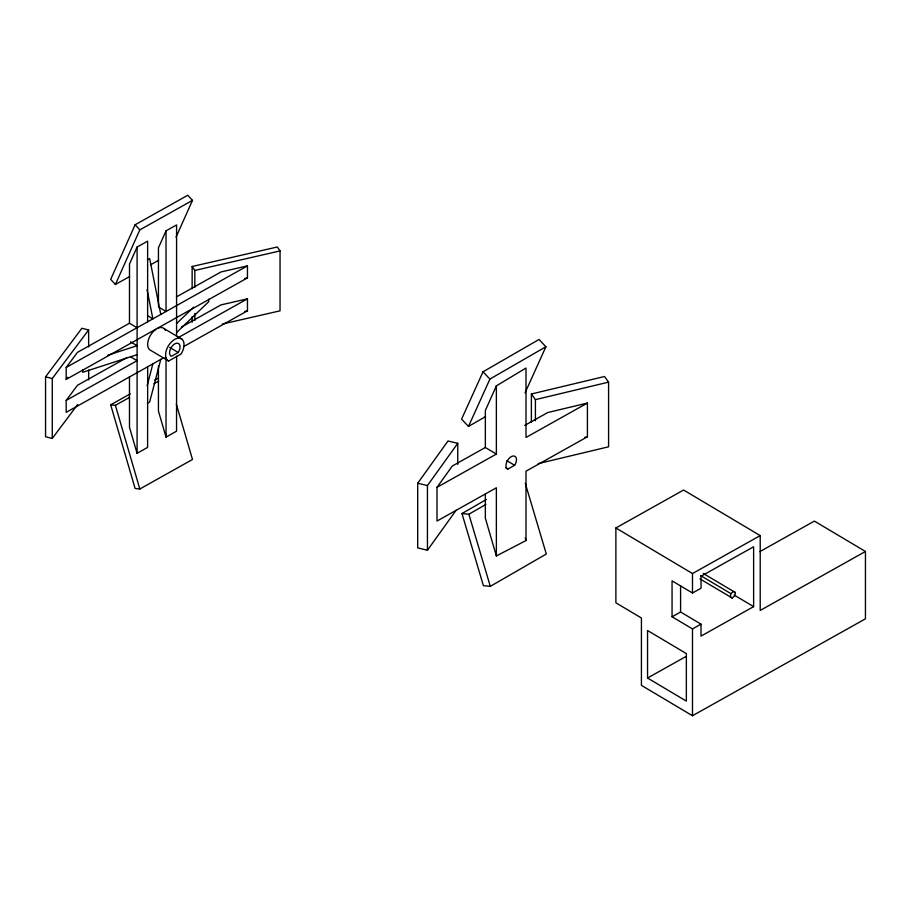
<?xml version="1.0" encoding="UTF-8"?>
<svg xmlns="http://www.w3.org/2000/svg" width="911" height="911" viewBox="0 0 911 911"><rect width="100%" height="100%" fill="white"/><g stroke="black" fill="none" stroke-linecap="round" stroke-linejoin="round"><path stroke-width="1.37" d="M163.923 357.624L147.673 366.791L147.593 447.415L137.083 453.325L137.106 327.766L129.476 323.234L129.499 264.019L137.083 247.052L147.628 241.164L147.628 321.811L66.196 367.452L66.173 379.409L247.462 277.878L247.45 265.887L220.986 271.956L176.415 296.929M158.434 366.017L158.434 411.1L166.03 437.098L176.54 431.188L176.609 356.19M166.03 357.864L166.03 437.098L166.292 434.331M176.575 336.148L176.575 224.937L166.03 230.825L158.446 247.803L158.446 305.561M192.141 322.232L192.141 316.664M192.141 288.798L192.141 266.502L277.331 246.983L280.041 250.924L280.041 310.833L222.33 324.054M127.005 357.545L77.469 385.285L66.196 400.385L66.173 412.353L147.673 366.791M88.652 379.955L88.674 370.037M194.806 287.443L194.84 270.43L192.141 266.502M735.359 592.526L733.503 591.444L730.964 593.653L730.28 596.921L732.137 597.992L734.687 595.794L735.359 592.526L703.224 573.429M147.138 385.797L152.877 363.819M160.769 359.389L149.655 401.99L147.4 403.254M176.017 237.19L192.494 200.363L187.768 195.261L135.113 224.766L110.686 279.381L115.401 284.471L129.544 276.602M115.401 284.471L139.827 229.868L192.494 200.363M587.413 403.061L526.011 437.451L526.011 368.033L496.37 385.854L485.347 410.519L485.347 447.495L496.37 454.065L437.007 487.317L437.007 521.046L496.37 487.784L496.37 555.938L526.011 540.553L526.011 471.181L587.413 436.779L587.413 403.061L547.727 412.546L524.679 425.46M525.055 392.846L545.905 346.749L539.016 339.473L483.012 371.802L461.581 419.174L468.482 426.45L485.529 416.612M468.482 426.45L489.913 379.078L545.905 346.749M178.192 352.489L178.977 351.145A7.334 4.293 -59.3 0 0 178.362 343.436A7.334 4.293 -59.3 0 0 171.245 347.41A7.334 4.293 -59.3 0 0 170.619 355.825L171.416 356.281L178.192 352.489L169.674 347.421M514.624 465.282L515.41 463.95A7.334 4.293 -59.3 0 0 514.795 456.24A7.334 4.293 -59.3 0 0 507.678 460.214A7.334 4.293 -59.3 0 0 507.063 468.63L507.848 469.085L514.624 465.282L506.903 460.693M456.115 510.274L427.441 550.233L417.693 547.898L417.693 483.24L447.996 440.992L457.755 443.327L457.755 464.416M427.441 550.233L427.441 485.563L457.755 443.327M437.007 487.317L452.3 466.011L485.347 447.495M77.64 404.552L52.28 438.442L45.55 436.768L45.55 376.847L81.888 328.267L88.618 329.953L88.652 346.92M52.28 438.442L52.28 378.532L88.618 329.953M66.196 367.452L77.469 352.352L129.476 323.234M66.173 379.409L67.79 377.256M176.575 323.576L193.644 307.189M176.575 332.561L208.71 301.712L208.71 299.15M525.271 483.274L546.304 554.025L490.3 586.354L483.399 585.671L461.979 513.553L486.326 499.501M461.979 513.553L468.869 514.237L485.916 504.398M147.628 321.811L247.45 265.887M150.406 264.896L158.639 260.261M176.335 404.165L192.494 459.497L139.827 489.002L135.113 488.49L110.686 404.814L115.401 405.338L129.544 397.39M147.411 259.897L149.666 258.633L160.78 314.443M181.369 327.095L220.986 304.9L247.45 298.831L247.462 310.81L183.942 346.419M66.196 400.385L137.083 360.676L130.558 356.793M177.782 337.856L247.45 298.831M168.626 361.018L180.97 354.094L182.132 352.136A12.879 7.55 -59.3 0 0 181.05 338.585A12.879 7.55 -59.3 0 0 168.558 345.576A12.879 7.55 -59.3 0 0 167.465 360.346L168.626 361.018L149.563 349.699A12.879 7.55 -59.3 0 1 148.368 339.94A12.879 7.55 -59.3 0 1 155.701 329.44M110.686 404.814L130.284 393.837M154.779 380.115L158.446 378.054M615.882 527.97L683.603 490.027L760.207 535.6L760.207 610.438L865.45 551.474L865.45 618.82L692.485 715.739L641.424 685.357L641.424 618L615.882 602.809L615.882 527.97L692.485 573.543L692.485 593.004L701.014 588.221L701.014 576.253L753.625 546.771L753.625 606.635L701.014 636.117L701.014 624.149L680.585 611.998L680.585 585.739M692.485 573.543L760.207 535.6M759.899 551.61L814.377 521.092L865.45 551.474M692.485 593.004L672.056 580.854L672.056 616.77L680.585 611.998M672.056 616.77L692.485 628.92L701.014 624.149M647.55 678.023L686.359 701.106L686.359 653.597L647.55 630.514L647.55 678.023L685.846 656.558M153.925 383.713L158.639 381.083M107.908 355.153L137.071 345.702L130.558 341.83M137.071 354.686L82.719 372.303L82.719 369.741M531.375 422.112L531.375 393.996L604.54 376.505L608.582 382.13L608.582 446.8L538.185 463.631M531.375 393.996L535.417 399.633L608.582 382.13M584.668 437.428L587.413 436.779M194.84 270.43L280.041 250.924M244.82 278.481L247.462 277.878M244.82 311.414L247.462 310.81M417.693 483.24L427.441 485.563M45.55 376.847L52.28 378.532M734.243 595.099L753.625 606.635M700.673 575.627L730.964 593.653M700.001 578.906L732.137 597.992M505.639 467.764L507.848 469.085M158.446 306.973L166.03 311.482L166.03 230.825M147.457 315.639L152.877 318.861L147.047 289.561M164.231 328.677L182.132 339.336M483.012 371.802L489.913 379.078M135.113 224.766L139.827 229.868M468.869 514.237L490.3 586.354M525.226 537.854L526.011 540.553M496.37 555.938L485.347 518.165L485.347 494.001M137.083 453.325L129.487 427.316L129.476 376.585M115.401 405.338L139.827 489.002M194.829 313.395L194.829 320.456M137.083 247.052L137.106 327.766M692.485 628.92L692.485 715.739M535.417 399.633L535.417 420.723M496.37 385.854L496.37 454.065M158.115 328.085A12.879 7.55 -59.3 0 1 165.438 330.386"/></g></svg>
